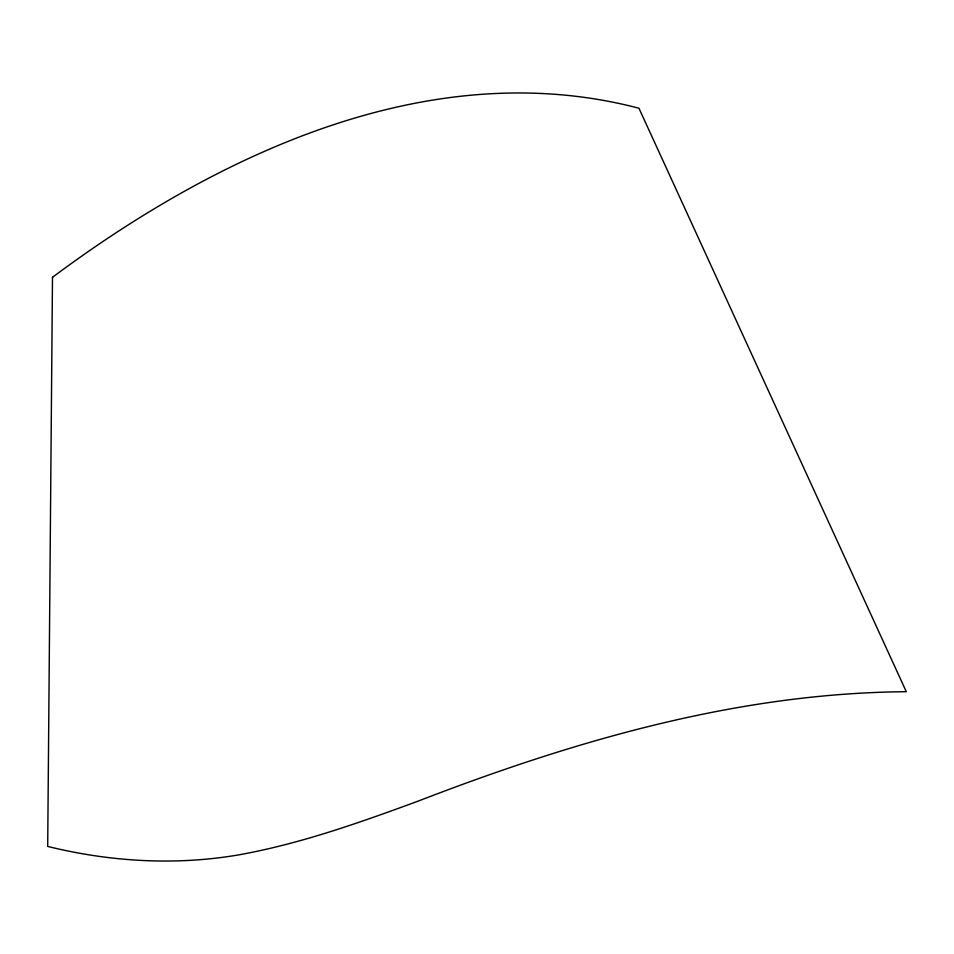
<?xml version="1.0" encoding="UTF-8"?>
<svg xmlns="http://www.w3.org/2000/svg" width="954" height="954" viewBox="0 0 954 954"><rect width="100%" height="100%" fill="white"/><g stroke="black" fill="none" stroke-linecap="round" stroke-linejoin="round"><path stroke-width="1.43" d="M52.494 277.292L47.7 846.436C110.282 861.844 175.667 865.779 239.311 854.772C300.427 843.694 359.098 822.813 417.232 801.455C573.581 741.091 737.382 692.986 906.3 691.71L638.953 108.231C429.896 53.436 217.095 154.643 52.494 277.292"/></g></svg>
